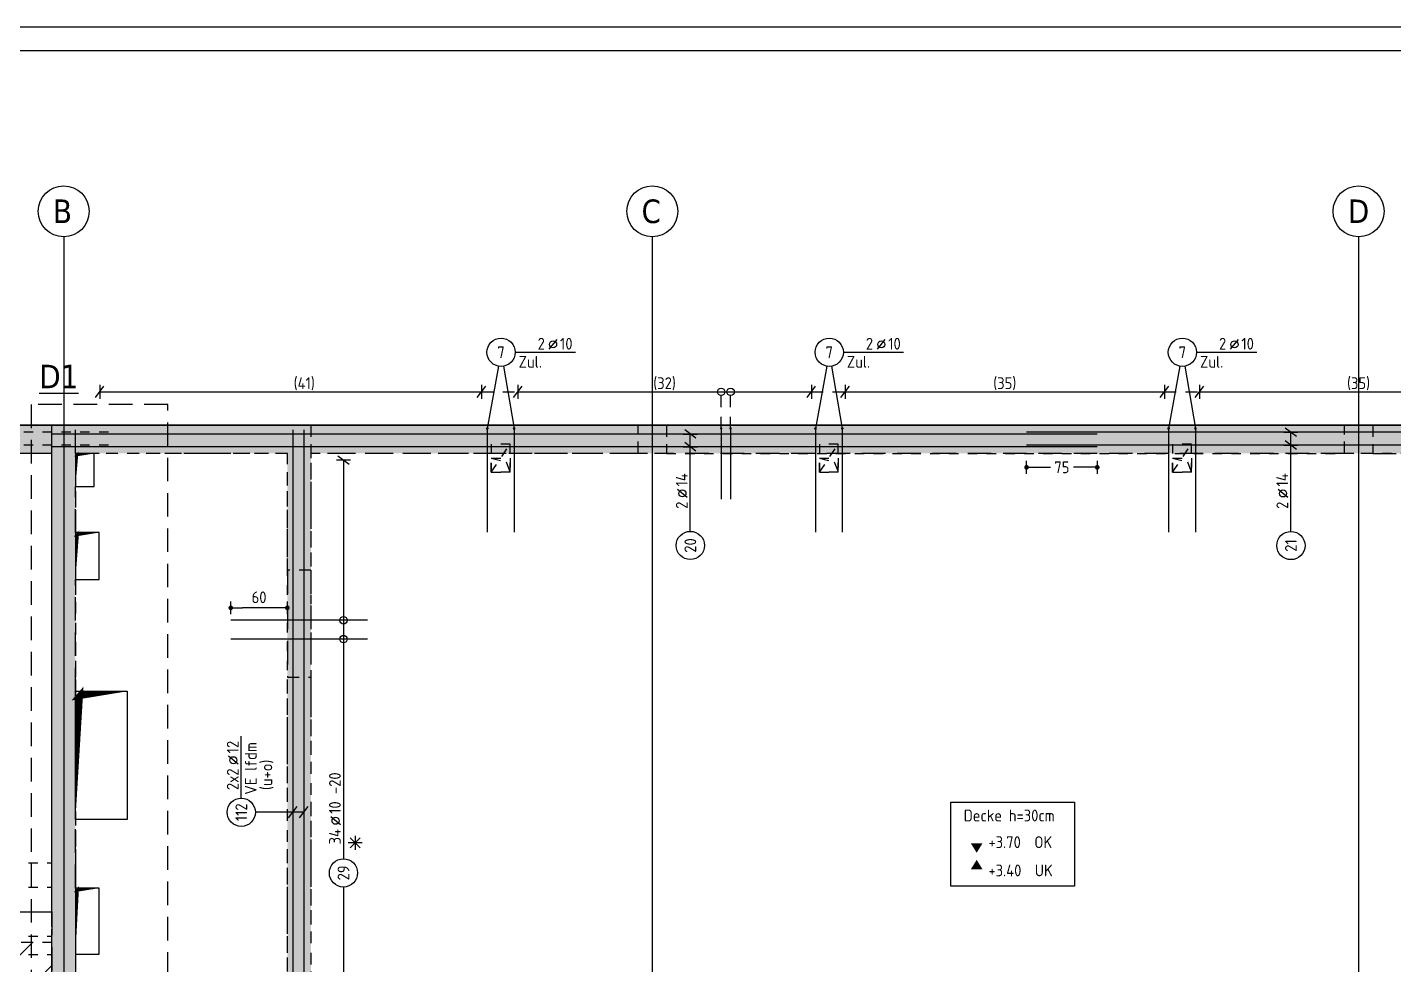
# Model space of a CAD drawing. Extents: x -10 to 76.2, y -7.1 to 49.1.
# Drawn here: x 7.92 to 22.43, y 32.1 to 42.05 of the extents above; entities that cross this region are included whole.
import ezdxf
from ezdxf.enums import TextEntityAlignment as Align

# ---------------------------------------------------------------- set-up
doc = ezdxf.new("R2010")
doc.units = 0
doc.header["$LTSCALE"] = 0.5
for name, pattern in [('AUSGEZOGEN', [1000.01, 1000, 0.01]), ('DASHED', [0.75, 0.5, -0.25]), ('DOT', [0.175, 0.05, -0.125]), ('HIDDEN', [0.375, 0.25, -0.125]), ('HIDDEN2', [0.187, 0.125, -0.062]), ('HIDDEN4', [0.12, 0.02, -0.1]), ('PUNKT', [0.175, 0.05, -0.125]), ('STRICHLINIE', [0.75, 0.5, -0.25]), ('VERDECKT', [0.375, 0.25, -0.125])]:
    doc.linetypes.add(name, pattern=pattern)
for name, color, linetype in [('ACHSEN', 7, 'Continuous'), ('AFU', 7, 'Continuous'), ('BETON', 7, 'Continuous'), ('Brüstung EG', 7, 'Continuous'), ('DD', 7, 'Continuous'), ('DETAIL', 7, 'Continuous'), ('DRUEBER', 7, 'Continuous'), ('DS', 7, 'Continuous'), ('EG', 7, 'Continuous'), ('grau_hell', 7, 'Continuous'), ('grau_mittel', 7, 'Continuous'), ('HILFE', 7, 'Continuous'), ('koten', 7, 'Continuous'), ('MASSE', 7, 'Continuous'), ('OBJEKT', 7, 'Continuous'), ('RAHMEN', 7, 'Continuous'), ('RND', 7, 'Continuous'), ('SCHATTEN', 7, 'Continuous'), ('SFP_Achsen', 7, 'Continuous'), ('TEXT', 7, 'Continuous'), ('VERDECKT', 7, 'Continuous'), ('VERDECKT2', 7, 'Continuous')]:
    doc.layers.add(name, color=color, linetype=linetype)
doc.styles.add('helv', font='tahoma.ttf')
doc.styles.add('txt', font='isocp.shx')
doc.linetypes.add('AFU_50K', pattern='A,0.15,["/",Standard,S=0.2,R=0,X=-0.01,Y=-0.1],0.07,["/",Standard,S=0.2,R=0,X=-0.01,Y=-0.1],0.15', length=0.37)
doc.dimstyles.new('DOT_I', dxfattribs={"dimscale": 0.5, "dimtxt": 0.25, "dimasz": 0.25, "dimexe": 0.1, "dimexo": 0.3, "dimgap": 0.1, "dimtad": 1, "dimdec": 3, "dimzin": 3, "dimtxsty": 'txt', "dimblk": 'DOT', "dimblk1": 'DOT', "dimblk2": 'DOT', "dimsah": 1, "dimcen": 0.1, "dimse1": 1, "dimse2": 1, "dimazin": 0, "dimtfac": 1, "dimtdec": 4, "dimtix": 1, "dimtmove": 2, "dimatfit": 3, "dimfxl": 0, "dimtvp": 1, "dimtolj": 1, "dimtzin": 0, "dimarcsym": 0})
pattern_1 = [(0, (-74.13047, 377.732794), (0.025, 0.05), [0, -0.05])]

# ---------------------------------------------------------------- blocks, each defined once
blk = doc.blocks.new('DINA0')
at = {"layer": 'RAHMEN'}
blk.add_line((118.9, 84.1), (0, 84.1), dxfattribs=at)
at = {"layer": 'RAHMEN', "color": 5}
blk.add_line((118.4, 83.6), (2, 83.6), dxfattribs=at)
blk = doc.blocks.new('okrd_o')
at = {"layer": 'koten', "color": 7, "linetype": 'Continuous'}
blk.add_solid([(-0.125, 0.202), (0.125, 0.202), (0, 0)], dxfattribs=at)
at = {"layer": 'koten', "style": 'txt'}
blk.add_attdef('OKRD', (0.25, 0.1), '', height=0.25, dxfattribs=at)
blk = doc.blocks.new('okrd_u')
at = {"layer": 'koten', "color": 7, "linetype": 'Continuous'}
blk.add_solid([(-0.125, -0.202), (0.125, -0.202), (0, 0)], dxfattribs=at)
at = {"layer": 'koten', "style": 'txt'}
blk.add_attdef('OKRD', (0.25, -0.35), '', height=0.25, dxfattribs=at)
blk = doc.blocks.new('RND_LEI')
at = {"layer": 'RND', "color": 7, "linetype": 'Continuous'}
blk.add_line((1.022, 0.066), (1.19, 0.27), dxfattribs=at)
for centre, radius in [((0, 0), 0.3), ((1.106, 0.168), 0.075)]:
    blk.add_circle(centre, radius, dxfattribs=at)
at = {"layer": 'RND', "color": 7, "linetype": 'Continuous', "style": 'txt'}
blk.add_attdef('ANZ', text='', height=0.25, dxfattribs=at).set_placement((0.931, 0.057), align=Align.RIGHT)
for tag, p in [('DUM', (1.253, 0.057)), ('ABSTD', (1.674, 0.057)), ('POSTXT', (0.374, -0.327))]:
    blk.add_attdef(tag, p, '', height=0.25, dxfattribs=at)
blk.add_attdef('POSL', text='', height=0.25, dxfattribs=at).set_placement((0, 0), align=Align.MIDDLE)
blk = doc.blocks.new('lei_gre')
at = {"layer": 'RND', "color": 7, "linetype": 'Continuous'}
for p, q in [((-0.09, -0.12), (0.09, 0.12)), ((0, 0.15), (0, -0.15))]:
    blk.add_line(p, q, dxfattribs=at)
blk = doc.blocks.new('DOT')
at = {"layer": 'MASSE', "color": 7, "linetype": 'Continuous'}
for p, q in [((0, 0), (-1, 0)), ((0, 0.54), (0, -0.54))]:
    blk.add_line(p, q, dxfattribs=at)
at = {"layer": 'MASSE', "color": 7, "linetype": 'Continuous', "const_width": 0.2}
blk.add_lwpolyline([(-0.1, 0, 1), (0.1, 0, 1)], format="xyb", close=True, dxfattribs=at)
blk = doc.blocks.new('*D147')
at = {"layer": 'Defpoints', "color": 0, "linetype": 'AUSGEZOGEN', "transparency": 16777216}
for p in [(18.529, 37.379), (18.529, 37.379), (19.279, 37.379)]:
    blk.add_point(p, dxfattribs=at)
at = {"layer": 'MASSE', "color": 0, "linetype": 'AUSGEZOGEN', "lineweight": -2, "transparency": 16777216}
for p, q in [((18.654, 37.379), (18.783, 37.379)), ((19.154, 37.379), (19.026, 37.379))]:
    blk.add_line(p, q, dxfattribs=at)
at = {"layer": 'MASSE', "color": 0, "linetype": 'AUSGEZOGEN', "lineweight": -2, "transparency": 16777216, "xscale": 0.125, "yscale": 0.125, "zscale": 0.125, "rotation": 180}
blk.add_blockref('DOT', (18.529, 37.379), dxfattribs=at)
at = {"layer": 'MASSE', "color": 0, "linetype": 'AUSGEZOGEN', "lineweight": -2, "transparency": 16777216, "xscale": 0.125, "yscale": 0.125, "zscale": 0.125}
blk.add_blockref('DOT', (19.279, 37.379), dxfattribs=at)
at = {"layer": 'MASSE', "color": 0, "linetype": 'AUSGEZOGEN', "transparency": 16777216, "insert": (18.904, 37.379), "char_height": 0.125, "attachment_point": 5, "style": 'txt'}
blk.add_mtext('\\A1;75', dxfattribs=at)
blk = doc.blocks.new('*D158')
at = {"layer": 'Defpoints', "color": 0, "linetype": 'AUSGEZOGEN', "transparency": 16777216}
for p in [(10.079, 35.887), (10.079, 35.887), (10.679, 35.887)]:
    blk.add_point(p, dxfattribs=at)
at = {"layer": 'MASSE', "color": 0, "linetype": 'AUSGEZOGEN', "lineweight": -2, "transparency": 16777216}
blk.add_line((10.554, 35.887), (10.204, 35.887), dxfattribs=at)
at = {"layer": 'MASSE', "color": 0, "linetype": 'AUSGEZOGEN', "lineweight": -2, "transparency": 16777216, "xscale": 0.125, "yscale": 0.125, "zscale": 0.125, "rotation": 180}
blk.add_blockref('DOT', (10.079, 35.887), dxfattribs=at)
at = {"layer": 'MASSE', "color": 0, "linetype": 'AUSGEZOGEN', "lineweight": -2, "transparency": 16777216, "xscale": 0.125, "yscale": 0.125, "zscale": 0.125}
blk.add_blockref('DOT', (10.679, 35.887), dxfattribs=at)
at = {"layer": 'MASSE', "color": 0, "linetype": 'AUSGEZOGEN', "transparency": 16777216, "insert": (10.379, 35.999), "char_height": 0.125, "attachment_point": 5, "style": 'txt'}
blk.add_mtext('\\A1;60', dxfattribs=at)
blk = doc.blocks.new('748860')
at = {"layer": 'HILFE', "color": 102, "linetype": 'AUSGEZOGEN'}
for p, q in [((0.075, 0), (-0.075, 0)), ((0.053, -0.053), (-0.053, 0.053)), ((0.053, 0.053), (-0.053, -0.053)), ((0, 0.075), (0, -0.075))]:
    blk.add_line(p, q, dxfattribs=at)

msp = doc.modelspace()

# ---------------------------------------------------------------- hatches: boundary and pattern name
at = {"layer": 'Brüstung EG', "linetype": 'DOT'}
h = msp.add_hatch(dxfattribs=at)
h.set_pattern_fill('DOTS', color=102, scale=0.8, double=1)
h.set_pattern_definition(pattern_1)
h.paths.add_polyline_path([(14.4045, 37.5263), (14.4045, 37.8263), (10.9295, 37.8263), (10.9295, 37.5263)])
h.paths.add_polyline_path([(21.9045, 37.5263), (21.9045, 37.8263), (14.7045, 37.8263), (14.7045, 37.5263)])
h.paths.add_polyline_path([(29.4045, 37.5263), (29.4045, 37.8263), (22.2045, 37.8263), (22.2045, 37.5263)])
h.paths.add_polyline_path([(36.9295, 37.5263), (36.9295, 37.8263), (29.7045, 37.8263), (29.7045, 37.5263)])
h.paths.add_polyline_path([(43.1545, 23.6013), (43.4545, 23.6013), (43.4545, 29.5763), (43.1545, 29.5763)])
h.paths.add_polyline_path([(43.1545, 22.3263), (43.4545, 22.3263), (43.4545, 23.3013), (43.1545, 23.3013)])
at = {"layer": 'EG', "linetype": 'AUSGEZOGEN'}
h = msp.add_hatch(dxfattribs=at)
h.set_pattern_fill('DOTS', scale=0.8, double=1)
h.set_pattern_definition(pattern_1)
h.paths.add_polyline_path([(39.4295, 37.5263), (39.4295, 29.8263), (39.2795, 29.8263), (39.2795, 29.5763), (39.6795, 29.5763), (39.6795, 37.5263), (43.1545, 37.5263), (43.1545, 32.8263), (43.4545, 32.8263), (43.4545, 37.8263), (36.9295, 37.8263), (36.9295, 29.5763), (38.3945, 29.5763), (38.3945, 29.8263), (37.1795, 29.8263), (37.1795, 37.5263)])
h.paths.add_polyline_path([(43.1545, 29.5763), (43.4545, 29.5763), (43.4545, 30.3263), (43.1545, 30.3263)], flags=17)
h.paths.add_polyline_path([(43.4545, 23.3013), (43.4545, 23.6013), (43.1545, 23.6013), (43.1545, 23.3013)])
h.paths.add_polyline_path([(8.4295, 27.7013), (14.5145, 27.7013), (14.5145, 23.5763), (14.3645, 23.5763), (14.3645, 23.3263), (14.9145, 23.3263), (14.9145, 23.5763), (14.7645, 23.5763), (14.7645, 26.2613), (17.6145, 26.2613), (17.6145, 23.5763), (15.9245, 23.5763), (15.9245, 23.3263), (28.8495, 23.3263), (28.8495, 23.5763), (20.2295, 23.5763), (20.2295, 26.9213), (21.3545, 26.9213), (21.3545, 27.1713), (20.2295, 27.1713), (20.2295, 27.9513), (17.4645, 27.9513), (17.4645, 27.7013), (17.6145, 27.7013), (17.6145, 26.5113), (14.7645, 26.5113), (14.7645, 27.7013), (16.5795, 27.7013), (16.5795, 27.9513), (8.1795, 27.9513), (8.1795, 23.3263), (8.5792, 23.3263), (8.5792, 23.5763), (8.4295, 23.5763)])
h.paths.add_polyline_path([(9.5895, 23.5763), (9.5895, 23.3263), (13.3545, 23.3263), (13.3545, 23.5763)], flags=17)
h.paths.add_polyline_path([(17.8645, 23.5763), (18.7795, 23.5763), (18.7795, 27.7013), (17.8645, 27.7013)], flags=16)
h.paths.add_polyline_path([(19.9795, 27.7013), (19.0295, 27.7013), (19.0295, 23.5763), (19.9795, 23.5763)], flags=16)
h.paths.add_polyline_path([(22.7545, 27.1713), (22.7545, 26.9213), (25.1045, 26.9213), (25.1045, 27.1713)], flags=17)
h.paths.add_polyline_path([(28.6545, 26.9213), (28.6545, 27.1713), (26.5045, 27.1713), (26.5045, 26.9213)], flags=17)
h.paths.add_polyline_path([(30.0545, 27.1713), (30.0545, 26.9213), (31.1045, 26.9213), (31.1045, 23.5763), (29.8595, 23.5763), (29.8595, 23.3263), (31.5045, 23.3263), (31.5045, 23.5763), (31.3545, 23.5763), (31.3545, 25.5513), (31.5045, 25.5513), (31.5045, 25.8013), (31.3545, 25.8013), (31.3545, 27.7013), (36.9295, 27.7013), (36.9295, 26.836), (37.1795, 26.836), (37.1795, 27.9513), (31.1045, 27.9513), (31.1045, 27.1713)])
h.paths.add_polyline_path([(32.3895, 25.8013), (32.3895, 25.5513), (33.9795, 25.5513), (33.9795, 23.5763), (32.3895, 23.5763), (32.3895, 23.3263), (37.1795, 23.3263), (37.1795, 24.0363), (36.9295, 24.0363), (36.9295, 23.5763), (34.2295, 23.5763), (34.2295, 25.5513), (36.9295, 25.5513), (36.9295, 25.0863), (37.1795, 25.0863), (37.1795, 25.951), (36.9295, 25.951), (36.9295, 25.8013)])
h.paths.add_polyline_path([(34.2295, 29.6313), (34.4795, 29.6313), (34.4795, 30.3263), (34.2295, 30.3263)])
h.paths.add_polyline_path([(32.3795, 30.3263), (32.1295, 30.3263), (32.1295, 29.6313), (32.3795, 29.6313)])
h.paths.add_polyline_path([(30.7295, 30.3263), (30.4795, 30.3263), (30.4795, 29.6313), (30.7295, 29.6313)])
h.paths.add_polyline_path([(28.6295, 30.3263), (28.3795, 30.3263), (28.3795, 29.6313), (28.6295, 29.6313)])
h.paths.add_polyline_path([(26.7295, 29.6313), (26.9795, 29.6313), (26.9795, 30.3263), (26.7295, 30.3263)])
h.paths.add_polyline_path([(24.8795, 30.3263), (24.6295, 30.3263), (24.6295, 29.6313), (24.8795, 29.6313)])
h.paths.add_polyline_path([(23.2295, 30.3263), (22.9795, 30.3263), (22.9795, 29.6313), (23.2295, 29.6313)])
h.paths.add_polyline_path([(21.1295, 30.3263), (20.8795, 30.3263), (20.8795, 29.6313), (21.1295, 29.6313)])
h.paths.add_polyline_path([(19.4795, 30.3263), (19.2295, 30.3263), (19.2295, 29.6313), (19.4795, 29.6313)])
h.paths.add_polyline_path([(17.3795, 30.3263), (17.1295, 30.3263), (17.1295, 29.6313), (17.3795, 29.6313)])
h.paths.add_polyline_path([(15.4795, 29.6313), (15.7295, 29.6313), (15.7295, 30.3263), (15.4795, 30.3263)])
h.paths.add_polyline_path([(13.3795, 29.6313), (13.6295, 29.6313), (13.6295, 30.3263), (13.3795, 30.3263)])
h.paths.add_polyline_path([(9.4645, 29.8263), (9.4645, 29.5763), (10.9295, 29.5763), (10.9295, 37.8263), (4.5295, 37.8263), (4.5295, 30.7513), (4.4795, 30.7513), (4.4795, 26.0213), (4.0245, 26.0213), (4.0245, 25.7213), (4.6895, 25.7213), (4.6895, 37.5263), (8.1795, 37.5263), (8.1795, 29.5763), (8.5795, 29.5763), (8.5795, 29.8263), (8.4295, 29.8263), (8.4295, 37.5263), (10.6795, 37.5263), (10.6795, 29.8263)])
h.paths.add_polyline_path([(14.7045, 37.5263), (14.7045, 37.8263), (14.4045, 37.8263), (14.4045, 37.5263)])
h.paths.add_polyline_path([(21.9045, 37.8263), (21.9045, 37.5263), (22.2045, 37.5263), (22.2045, 37.8263)])
h.paths.add_polyline_path([(29.7045, 37.5263), (29.7045, 37.8263), (29.4045, 37.8263), (29.4045, 37.5263)])
h.paths.add_polyline_path([(4.4795, 22.3263), (4.6895, 22.3263), (4.6895, 23.6713), (4.0245, 23.6713), (4.0245, 23.3713), (4.4795, 23.3713)])
at = {"layer": 'grau_hell', "linetype": 'AUSGEZOGEN'}
h = msp.add_hatch(dxfattribs=at)
h.set_pattern_fill('ANSI31', color=9, scale=0.1, style=0, double=1)
h.set_pattern_definition([(45, (74.48588, 23.86048), (-0.2245064, 0.2245064), [])])
h.paths.add_polyline_path([(8.1795, 32.3363), (6.7295, 32.3363), (6.7295, 32.1963), (6.2045, 32.1963), (6.2045, 32.3363), (4.5295, 32.3363), (4.5295, 30.7513), (4.4795, 30.7513), (4.4795, 26.0213), (4.0245, 26.0213), (4.0245, 23.3713), (4.4795, 23.3713), (4.4795, 22.3263), (43.4545, 22.3263), (43.4545, 33.3363), (41.7045, 33.3363), (41.7045, 33.1963), (41.1295, 33.1963), (41.1295, 33.3363), (39.6795, 33.3363), (39.6795, 29.5763), (39.2795, 29.5763), (39.2795, 29.8263), (38.3945, 29.8263), (38.3945, 29.5763), (36.9295, 29.5763), (36.9295, 27.7013), (31.3545, 27.7013), (31.3545, 23.3263), (23.867, 23.3263), (23.867, 26.9213), (22.7545, 26.9213), (22.7545, 27.1713), (21.3545, 27.1713), (21.3545, 26.9213), (19.9795, 26.9213), (19.9795, 23.5763), (17.8645, 23.5763), (17.8645, 27.7013), (17.4645, 27.7013), (17.4645, 27.9513), (16.5795, 27.9513), (16.5795, 27.7013), (10.9295, 27.7013), (10.9295, 29.5763), (9.4645, 29.5763), (9.4645, 29.8263), (8.5795, 29.8263), (8.5795, 29.5763), (8.1795, 29.5763)])
at = {"layer": 'grau_mittel'}
h = msp.add_hatch(color=61, dxfattribs=at)
h.paths.add_polyline_path([(43.1545, 33.5443), (43.1545, 32.8263), (43.4545, 32.8263), (43.4545, 37.8263), (36.9295, 37.8263), (36.9295, 36.2863), (37.1795, 36.2863), (37.1795, 37.5263), (39.4295, 37.5263), (39.4295, 29.8263), (38.3045, 29.8263), (38.3045, 29.5763), (39.6795, 29.5763), (39.6795, 37.5263), (43.1545, 37.5263)])
h.paths.add_polyline_path([(43.4545, 32.8263), (43.1545, 32.8263), (43.1545, 30.3263), (43.4545, 30.3263)], flags=17)
h.paths.add_polyline_path([(43.4545, 30.3263), (43.1545, 30.3263), (43.1545, 29.5763), (43.4545, 29.5763)], flags=17)
h.paths.add_polyline_path([(43.1545, 23.6013), (43.4545, 23.6013), (43.4545, 29.5763), (43.1545, 29.5763)])
h.paths.add_polyline_path([(43.4545, 23.3013), (43.4545, 23.6013), (43.1545, 23.6013), (43.1545, 23.3013)])
h.paths.add_polyline_path([(43.4545, 23.3013), (43.1545, 23.3013), (43.1545, 22.3263), (43.4545, 22.3263)])
h.paths.add_polyline_path([(37.1795, 36.2863), (36.9295, 36.2863), (36.9295, 35.1513), (37.1795, 35.1513)], flags=17)
h.paths.add_polyline_path([(36.9295, 29.8263), (35.8795, 29.8263), (35.8795, 29.5763), (37.1795, 29.5763), (37.1795, 35.1513), (36.9295, 35.1513)])
h.paths.add_polyline_path([(37.3795, 29.8263), (37.1795, 29.8263), (37.1795, 29.5763), (37.3795, 29.5763)], flags=17)
h.paths.add_polyline_path([(38.3045, 29.5763), (38.3045, 29.8263), (37.5794, 29.8263), (37.5794, 29.5763)], flags=17)
h.paths.add_polyline_path([(35.8795, 28.5013), (36.1295, 28.5013), (36.1295, 29.5763), (35.8795, 29.5763)])
h.paths.add_polyline_path([(36.7295, 27.9513), (36.7295, 27.7013), (37.1795, 27.7013), (37.1795, 27.9513)])
h.paths.add_polyline_path([(36.1295, 27.7013), (36.1295, 27.9513), (33.3345, 27.9513), (33.3345, 27.7013)])
h.paths.add_polyline_path([(32.7345, 27.7013), (32.7345, 27.9513), (31.1045, 27.9513), (31.1045, 26.9213), (31.3545, 26.9213), (31.3545, 27.7013)])
h.paths.add_polyline_path([(31.3545, 26.7213), (31.1045, 26.7213), (31.1045, 25.5513), (31.5045, 25.5513), (31.5045, 25.8013), (31.3545, 25.8013), (31.3545, 25.8013)])
h.paths.add_polyline_path([(32.3895, 25.5513), (32.3895, 25.8013), (31.5045, 25.8013), (31.5045, 25.5513)])
h.paths.add_polyline_path([(32.3895, 25.8013), (32.3895, 25.5513), (33.9795, 25.5513), (33.9795, 23.5763), (33.6945, 23.5763), (33.6945, 23.3263), (37.1795, 23.3263), (37.1795, 24.0363), (36.9295, 24.0363), (36.9295, 23.5763), (34.2295, 23.5763), (34.2295, 25.5513), (36.9295, 25.5513), (36.9295, 25.0863), (37.1795, 25.0863), (37.1795, 25.3363), (37.0995, 25.3363), (37.0995, 25.4863), (37.1795, 25.4863), (37.1795, 25.951), (36.9295, 25.951), (36.9295, 25.8013)])
h.paths.add_polyline_path([(36.9295, 25.951), (37.1795, 25.951), (37.1795, 26.836), (36.9295, 26.836)])
h.paths.add_polyline_path([(37.1795, 26.836), (37.1795, 27.1013), (36.9295, 27.1013), (36.9295, 26.836)])
h.paths.add_polyline_path([(37.1795, 25.0863), (36.9295, 25.0863), (36.9295, 24.0363), (37.1795, 24.0363)], flags=17)
h.paths.add_polyline_path([(32.3895, 23.5763), (32.3895, 23.3263), (33.0945, 23.3263), (33.0945, 23.5763)])
h.paths.add_polyline_path([(32.3895, 23.3263), (32.3895, 23.5763), (31.5045, 23.5763), (31.5045, 23.3263)])
h.paths.add_polyline_path([(31.5045, 23.3263), (31.5045, 23.5763), (31.3545, 23.5763), (31.3545, 25.3513), (31.1045, 25.3513), (31.1045, 23.5763), (30.1045, 23.5763), (30.1045, 23.3263)])
h.paths.add_polyline_path([(20.7295, 23.5763), (20.7295, 23.3263), (29.9045, 23.3263), (29.9045, 23.5763)])
h.paths.add_polyline_path([(20.5295, 23.3263), (20.5295, 23.5763), (19.0295, 23.5763), (19.0295, 27.7013), (19.9795, 27.7013), (20.2295, 27.7013), (20.2295, 27.9513), (17.4645, 27.9513), (17.4645, 27.7013), (17.6145, 27.7013), (17.6145, 26.5113), (16.3245, 26.5113), (16.3245, 26.2613), (17.8645, 26.2613), (17.8645, 27.7013), (18.7795, 27.7013), (18.7795, 23.5763), (17.8645, 23.5763), (16.3245, 23.5763), (16.3245, 23.3263)])
h.paths.add_polyline_path([(15.9245, 23.3263), (16.1245, 23.3263), (16.1245, 23.5763), (15.9245, 23.5763)])
h.paths.add_polyline_path([(15.9245, 23.3263), (15.9245, 23.5763), (14.9145, 23.5763), (14.9145, 23.3263)])
h.paths.add_polyline_path([(14.9145, 23.3263), (14.9145, 23.5763), (14.7645, 23.5763), (14.7645, 26.2613), (15.0145, 26.2613), (16.1245, 26.2613), (16.1245, 26.5113), (14.7645, 26.5113), (14.7645, 26.6613), (14.7645, 27.0563), (14.5145, 27.0563), (14.5145, 23.5763), (14.3645, 23.5763), (14.3645, 23.3263)])
h.paths.add_polyline_path([(14.3645, 23.3263), (14.3645, 23.5763), (13.3545, 23.5763), (13.3545, 23.3263)])
h.paths.add_polyline_path([(13.1545, 23.3263), (13.3545, 23.3263), (13.3545, 23.5763), (13.1545, 23.5763)], flags=16)
h.paths.add_polyline_path([(12.9545, 23.3263), (12.9545, 23.5763), (9.9895, 23.5763), (9.9895, 23.3263)], flags=16)
h.paths.add_polyline_path([(9.5895, 23.3263), (9.7895, 23.3263), (9.7895, 23.5763), (9.5895, 23.5763)], flags=16)
h.paths.add_polyline_path([(9.5895, 23.3263), (9.5895, 23.5763), (8.5795, 23.5763), (8.5795, 23.3263)])
h.paths.add_polyline_path([(8.5795, 23.3263), (8.5795, 23.5763), (8.4295, 23.5763), (8.4295, 27.7013), (14.5145, 27.7013), (14.5145, 27.2063), (14.7645, 27.2063), (14.7645, 27.7013), (14.9145, 27.7013), (15.8245, 27.7013), (15.8245, 27.9513), (8.1795, 27.9513), (8.1795, 23.3263)])
h.paths.add_polyline_path([(16.5795, 27.7013), (16.5795, 27.9513), (16.2245, 27.9513), (16.2245, 27.7013)])
h.paths.add_polyline_path([(17.4645, 27.7013), (17.4645, 27.9513), (16.5795, 27.9513), (16.5795, 27.7013)], flags=17)
h.paths.add_polyline_path([(10.6795, 27.9513), (10.9295, 27.9513), (10.9295, 29.5763), (10.6795, 29.5763)])
h.paths.add_polyline_path([(10.9295, 37.8263), (4.5295, 37.8263), (4.5295, 30.7513), (4.4795, 30.7513), (4.4795, 26.0213), (4.0245, 26.0213), (4.0245, 25.7213), (4.6895, 25.7213), (4.6895, 37.5263), (4.7545, 37.5263), (4.7545, 37.5263), (8.1795, 37.5263), (8.1795, 32.6613), (8.1795, 29.5763), (9.5545, 29.5763), (9.5545, 29.8263), (8.4295, 29.8263), (8.4295, 37.5263), (8.6295, 37.5263), (10.6795, 37.5263), (10.6795, 36.2863), (10.9295, 36.2863)])
h.paths.add_polyline_path([(10.6795, 35.1513), (10.9295, 35.1513), (10.9295, 36.2863), (10.6795, 36.2863)])
h.paths.add_polyline_path([(10.6795, 29.5763), (10.9295, 29.5763), (10.9295, 35.1513), (10.6795, 35.1513)])
h.paths.add_polyline_path([(9.9795, 29.8263), (9.8294, 29.8263), (9.8294, 29.5763), (10.6795, 29.5763), (10.6795, 29.8263)], flags=17)
h.paths.add_polyline_path([(9.6295, 29.8263), (9.5545, 29.8263), (9.5545, 29.5763), (9.6295, 29.5763)], flags=17)
h.paths.add_polyline_path([(10.9295, 37.8263), (10.9295, 37.5263), (14.4045, 37.5263), (14.4045, 37.8263)])
h.paths.add_polyline_path([(14.7045, 37.8263), (14.4045, 37.8263), (14.4045, 37.5263), (14.7045, 37.5263)])
h.paths.add_polyline_path([(21.9045, 37.5263), (21.9045, 37.8263), (14.7045, 37.8263), (14.7045, 37.5263)])
h.paths.add_polyline_path([(22.2045, 37.5263), (22.2045, 37.8263), (21.9045, 37.8263), (21.9045, 37.5263)])
h.paths.add_polyline_path([(29.4045, 37.5263), (29.4045, 37.8263), (22.2045, 37.8263), (22.2045, 37.5263)])
h.paths.add_polyline_path([(29.4045, 37.5263), (29.7045, 37.5263), (29.7045, 37.8263), (29.4045, 37.8263)])
h.paths.add_polyline_path([(36.9295, 37.5263), (36.9295, 37.8263), (29.7045, 37.8263), (29.7045, 37.5263)])
h.paths.add_polyline_path([(4.7545, 25.7213), (4.4045, 25.7213), (4.4045, 23.6713), (4.7545, 23.6713)])
h.paths.add_polyline_path([(4.0245, 23.6713), (4.0245, 23.3713), (4.4795, 23.3713), (4.4795, 22.3263), (4.6895, 22.3263), (4.6895, 23.6713)])
h.paths.add_polyline_path([(13.3795, 29.6313), (13.6295, 29.6313), (13.6295, 30.3263), (13.3795, 30.3263)])
h.paths.add_polyline_path([(15.4795, 29.6313), (15.7295, 29.6313), (15.7295, 30.3263), (15.4795, 30.3263)])
h.paths.add_polyline_path([(17.3795, 30.3263), (17.1295, 30.3263), (17.1295, 29.6313), (17.3795, 29.6313)])
h.paths.add_polyline_path([(19.4795, 30.3263), (19.2295, 30.3263), (19.2295, 29.6313), (19.4795, 29.6313)])
h.paths.add_polyline_path([(20.8795, 29.6313), (21.1295, 29.6313), (21.1295, 30.3263), (20.8795, 30.3263)])
h.paths.add_polyline_path([(23.2295, 30.3263), (22.9795, 30.3263), (22.9795, 29.6313), (23.2295, 29.6313)])
h.paths.add_polyline_path([(24.6295, 29.6313), (24.8795, 29.6313), (24.8795, 30.3263), (24.6295, 30.3263)])
h.paths.add_polyline_path([(26.9795, 30.3263), (26.7295, 30.3263), (26.7295, 29.6313), (26.9795, 29.6313)])
h.paths.add_polyline_path([(28.6295, 30.3263), (28.3795, 30.3263), (28.3795, 29.6313), (28.6295, 29.6313)])
h.paths.add_polyline_path([(30.7295, 30.3263), (30.4795, 30.3263), (30.4795, 29.6313), (30.7295, 29.6313)])
h.paths.add_polyline_path([(32.3795, 30.3263), (32.1295, 30.3263), (32.1295, 29.6313), (32.3795, 29.6313)])
h.paths.add_polyline_path([(34.4795, 30.3263), (34.2295, 30.3263), (34.2295, 29.6313), (34.4795, 29.6313)])
h.paths.add_polyline_path([(39.6795, 29.8263), (39.6795, 29.5763), (43.1545, 29.5763), (43.1545, 29.8263)])

# ---------------------------------------------------------------- linework, layer by layer
at = {"layer": 'ACHSEN', "color": 140, "linetype": 'AUSGEZOGEN'}
for p, q in [((8.3045, 39.8263), (8.3045, 22.3263)), ((14.5545, 39.8263), (14.5545, 22.3263)), ((22.0545, 39.8263), (22.0545, 22.3263)), ((43.4545, 37.8263), (2.2545, 37.8263))]:
    msp.add_line(p, q, dxfattribs=at)
at = {"layer": 'AFU', "color": 8, "linetype": 'AFU_50K'}
msp.add_line((8.1795, 37.5263), (8.1795, 37.8263), dxfattribs=at)
at = {"layer": 'BETON', "color": 6, "linetype": 'AUSGEZOGEN'}
for p, q in [((4.5295, 37.8263), (43.4545, 37.8263)), ((8.1795, 37.5263), (4.7545, 37.5263)), ((8.1795, 32.6613), (8.1795, 37.5263)), ((6.7295, 32.6613), (8.1795, 32.6613))]:
    msp.add_line(p, q, dxfattribs=at)
for points in [[(8.4295, 37.1763), (8.6295, 37.1763), (8.6295, 37.5263), (8.4295, 37.5263)], [(8.6795, 36.6863), (8.4295, 36.6863), (8.4295, 36.1863), (8.6795, 36.1863)], [(8.9795, 33.6413), (8.4295, 33.6413), (8.4295, 35.0013), (8.9795, 35.0013)], [(8.6795, 32.9113), (8.4295, 32.9113), (8.4295, 32.2113), (8.6795, 32.2113)]]:
    msp.add_lwpolyline(points, close=True, dxfattribs=at)
at = {"layer": 'Brüstung EG', "color": 102, "linetype": 'DOT'}
for p, q in [((10.9295, 37.8263), (14.4045, 37.8263)), ((14.7045, 37.8263), (21.9045, 37.8263)), ((22.2045, 37.8263), (29.4045, 37.8263)), ((14.4045, 37.5263), (10.9295, 37.5263)), ((14.7045, 37.5263), (21.9045, 37.5263)), ((29.4045, 37.5263), (22.2045, 37.5263))]:
    msp.add_line(p, q, dxfattribs=at)
at = {"layer": 'DD', "color": 7, "linetype": 'HIDDEN2'}
for p, q in [((12.8445, 37.4763), (13.0012, 37.4361)), ((13.0012, 37.4361), (13.0445, 37.3263)), ((16.3295, 37.4763), (16.4862, 37.4361)), ((16.4862, 37.4361), (16.5295, 37.3263)), ((20.0795, 37.4763), (20.2362, 37.4361)), ((20.2362, 37.4361), (20.2795, 37.3263))]:
    msp.add_line(p, q, dxfattribs=at)
for points in [[(12.8445, 37.4763), (13.0445, 37.4763), (13.0445, 37.3263), (12.8445, 37.3263)], [(16.3295, 37.4763), (16.5295, 37.4763), (16.5295, 37.3263), (16.3295, 37.3263)], [(20.0795, 37.4763), (20.2795, 37.4763), (20.2795, 37.3263), (20.0795, 37.3263)]]:
    msp.add_lwpolyline(points, close=True, dxfattribs=at)
at = {"layer": 'DETAIL', "color": 102, "linetype": 'STRICHLINIE'}
msp.add_lwpolyline([(7.9607, 38.0451), (7.9607, 30.856), (9.4096, 30.856), (9.4096, 38.0451)], close=True, dxfattribs=at)
at = {"layer": 'DRUEBER', "color": 7, "linetype": 'PUNKT'}
for p, q in [((12.8445, 37.3263), (13.0445, 37.6263)), ((16.3295, 37.3263), (16.5295, 37.6263)), ((20.0795, 37.3263), (20.2795, 37.6263)), ((6.7295, 32.4013), (8.1795, 32.4013)), ((6.7295, 32.2063), (8.1795, 32.2063))]:
    msp.add_line(p, q, dxfattribs=at)
at = {"layer": 'DRUEBER', "color": 171, "linetype": 'HIDDEN4'}
for p, q in [((6.7295, 33.1813), (8.1795, 33.1813)), ((6.7295, 32.9213), (8.1795, 32.9213))]:
    msp.add_line(p, q, dxfattribs=at)
at = {"layer": 'DRUEBER', "color": 7, "linetype": 'PUNKT'}
for points in [[(12.8445, 37.3263), (13.0445, 37.3263), (13.0445, 37.6263), (12.8445, 37.6263)], [(16.3295, 37.3263), (16.5295, 37.3263), (16.5295, 37.6263), (16.3295, 37.6263)], [(20.0795, 37.3263), (20.2795, 37.3263), (20.2795, 37.6263), (20.0795, 37.6263)]]:
    msp.add_lwpolyline(points, close=True, dxfattribs=at)
at = {"layer": 'DS', "color": 1, "linetype": 'DASHED'}
for p, q in [((8.4295, 37.5263), (8.4295, 37.8263)), ((8.4295, 36.6863), (8.4295, 37.1763)), ((8.4295, 35.0013), (8.4295, 36.1863)), ((8.4295, 32.9113), (8.4295, 33.6413)), ((8.1795, 32.6613), (8.1795, 29.5763)), ((8.4295, 32.2113), (8.4295, 31.9613))]:
    msp.add_line(p, q, dxfattribs=at)
at = {"layer": 'EG', "color": 7, "linetype": 'PUNKT', "lineweight": -2}
for points in [[(4.5295, 37.8263), (10.9295, 37.8263), (10.9295, 29.5763), (9.4645, 29.5763), (9.4645, 29.8263), (10.6795, 29.8263), (10.6795, 37.5263), (8.4295, 37.5263), (8.4295, 29.8263), (8.5795, 29.8263), (8.5795, 29.5763), (8.1795, 29.5763), (8.1795, 37.5263), (4.6895, 37.5263), (4.6895, 25.7213), (4.0245, 25.7213), (4.0245, 26.0213), (4.4795, 26.0213), (4.4795, 30.7513), (4.5295, 30.7513)], [(14.4045, 37.8263), (14.7045, 37.8263), (14.7045, 37.5263), (14.4045, 37.5263)], [(21.9045, 37.8263), (22.2045, 37.8263), (22.2045, 37.5263), (21.9045, 37.5263)]]:
    msp.add_lwpolyline(points, close=True, dxfattribs=at)
at = {"layer": 'OBJEKT', "color": 1, "linetype": 'AUSGEZOGEN'}
msp.add_lwpolyline([(17.7247, 33.8231), (19.0365, 33.8231), (19.0365, 32.934), (17.7247, 32.934)], close=True, dxfattribs=at)
at = {"layer": 'RND', "color": 7, "linetype": 'AUSGEZOGEN'}
for p, q in [((13.0983, 38.6), (13.7383, 38.6)), ((16.5833, 38.6), (17.2233, 38.6)), ((20.3333, 38.6), (20.9733, 38.6)), ((8.6869, 38.1802), (12.741, 38.1802)), ((13.1262, 38.1802), (16.2434, 38.1802)), ((16.6018, 38.1802), (19.9928, 38.1802)), ((20.3645, 38.1802), (23.743, 38.1802)), ((11.2754, 37.4564), (11.2754, 33.2233)), ((14.9583, 36.6993), (14.9583, 37.3393)), ((21.3354, 36.6986), (21.3354, 37.3386)), ((10.1902, 33.8664), (10.1902, 34.5264)), ((11.2754, 32.9233), (11.2754, 30.7608))]:
    msp.add_line(p, q, dxfattribs=at)
at = {"layer": 'RND', "color": 102, "linetype": 'AUSGEZOGEN'}
for p, q in [((12.9216, 38.4524), (12.8018, 37.7913)), ((12.9737, 38.4521), (13.0872, 37.7913)), ((16.4066, 38.4524), (16.2868, 37.7913)), ((16.4587, 38.4521), (16.5722, 37.7913)), ((20.1566, 38.4524), (20.0368, 37.7913)), ((20.2087, 38.4521), (20.3222, 37.7913)), ((14.9583, 37.3393), (14.9583, 37.7325)), ((21.3354, 37.3386), (21.3354, 37.7505)), ((10.8547, 33.7164), (10.3402, 33.7164))]:
    msp.add_line(p, q, dxfattribs=at)
at = {"layer": 'RND', "color": 7, "linetype": 'VERDECKT'}
for p, q in [((12.741, 38.1802), (13.1262, 38.1802)), ((16.2434, 38.1802), (16.6018, 38.1802)), ((19.9928, 38.1802), (20.3645, 38.1802))]:
    msp.add_line(p, q, dxfattribs=at)
at = {"layer": 'RND', "color": 102, "linetype": 'VERDECKT'}
for p, q in [((15.286, 37.7913), (15.286, 38.2302)), ((15.386, 37.7913), (15.386, 38.2302))]:
    msp.add_line(p, q, dxfattribs=at)
at = {"layer": 'RND', "color": 1, "linetype": 'HIDDEN2'}
for points in [[(8.7795, 37.7505), (4.5795, 37.7505)], [(8.7795, 37.6141), (4.5795, 37.6141)]]:
    msp.add_lwpolyline(points, dxfattribs=at)
at = {"layer": 'RND', "color": 1, "linetype": 'AUSGEZOGEN'}
for points in [[(19.2795, 37.7325), (8.1795, 37.7325)], [(10.7383, 37.7763), (10.7383, 28.9763)], [(10.8547, 37.7763), (10.8547, 28.9763)], [(12.8018, 37.7913), (12.8018, 36.6913)], [(13.0872, 37.7913), (13.0872, 36.6913)], [(15.286, 37.7913), (15.286, 37.0413)], [(15.386, 37.7913), (15.386, 37.0413)], [(16.2868, 37.7913), (16.2868, 36.6913)], [(16.5722, 37.7913), (16.5722, 36.6913)], [(26.0795, 37.7505), (18.5295, 37.7505)], [(20.0368, 37.7913), (20.0368, 36.6913)], [(20.3222, 37.7913), (20.3222, 36.6913)], [(19.2795, 37.5961), (8.1795, 37.5961)], [(26.0795, 37.6141), (18.5295, 37.6141)], [(11.5295, 35.7552), (10.0795, 35.7552)], [(11.5295, 35.5552), (10.0795, 35.5552)]]:
    msp.add_lwpolyline(points, dxfattribs=at)
at = {"layer": 'RND', "color": 7, "linetype": 'AUSGEZOGEN'}
for points, const_width in [([(12.7948, 37.7913, 1), (12.8088, 37.7913, 1)], 0.014), ([(13.0942, 37.7913, -1), (13.0802, 37.7913, -1)], 0.014), ([(15.2797, 37.7913, 1), (15.2922, 37.7913, 1)], 0.0125), ([(15.3797, 37.7913, 1), (15.3922, 37.7913, 1)], 0.0125), ([(16.2798, 37.7913, 1), (16.2938, 37.7913, 1)], 0.014), ([(16.5792, 37.7913, -1), (16.5652, 37.7913, -1)], 0.014), ([(20.0298, 37.7913, 1), (20.0438, 37.7913, 1)], 0.014), ([(20.3292, 37.7913, -1), (20.3152, 37.7913, -1)], 0.014)]:
    msp.add_lwpolyline(points, format="xyb", close=True, dxfattribs=dict(at, const_width=const_width))
for centre in [(15.286, 38.1802), (15.386, 38.1802), (11.2754, 35.7552), (11.2754, 35.5552)]:
    msp.add_circle(centre, 0.04, dxfattribs=at)
at = {"layer": 'SCHATTEN', "color": 1, "linetype": 'AUSGEZOGEN'}
for points in [[(8.4295, 37.1763, 0, 0.0307, 0), (8.4448, 37.5256, 0, 0, 0), (8.4308, 37.51, 0.0326, 0, 0), (8.6295, 37.5263, 0, 0, 0)], [(8.4295, 36.1863, 0, 0.038, 0), (8.4484, 36.6855, 0, 0, 0), (8.4311, 36.6659, 0.0408, 0, 0), (8.6795, 36.6863, 0, 0, 0)], [(8.4295, 33.6413, 0, 0.0824, 0), (8.4706, 35, 0, 0, 0), (8.4331, 34.9566, 0.0897, 0, 0), (8.9795, 35.0013, 0, 0, 0)], [(8.4295, 32.2113, 0, 0.0372, 0), (8.448, 32.9108, 0, 0, 0), (8.4311, 32.8909, 0.0408, 0, 0), (8.6795, 32.9113, 0, 0, 0)]]:
    msp.add_lwpolyline(points, format="xyseb", dxfattribs=at)
at = {"layer": 'SFP_Achsen', "color": 7, "linetype": 'AUSGEZOGEN'}
for centre in [(8.3045, 40.0967), (14.5545, 40.0967), (22.0545, 40.0967)]:
    msp.add_circle(centre, 0.2705, dxfattribs=at)
at = {"layer": 'VERDECKT', "color": 7, "linetype": 'VERDECKT', "lineweight": -2}
for p, q in [((4.4545, 37.8263), (10.9295, 37.8263)), ((10.9295, 37.8263), (10.9295, 36.2863)), ((14.4045, 37.8263), (14.7045, 37.8263)), ((14.4045, 37.5263), (14.4045, 37.8263)), ((14.7045, 37.8263), (14.7045, 37.5263)), ((21.9045, 37.8263), (22.2045, 37.8263)), ((21.9045, 37.5263), (21.9045, 37.8263)), ((22.2045, 37.8263), (22.2045, 37.5263)), ((8.1795, 37.5263), (4.7545, 37.5263)), ((8.1795, 29.5763), (8.1795, 37.5263)), ((10.6795, 37.5263), (8.4295, 37.5263)), ((8.4295, 37.5263), (8.4295, 29.8263)), ((10.6795, 36.2863), (10.6795, 37.5263)), ((14.7045, 37.5263), (14.4045, 37.5263)), ((22.2045, 37.5263), (21.9045, 37.5263)), ((10.9295, 36.2863), (10.6795, 36.2863)), ((10.6795, 35.1513), (10.9295, 35.1513)), ((10.6795, 29.5763), (10.6795, 35.1513)), ((10.9295, 35.1513), (10.9295, 29.5763))]:
    msp.add_line(p, q, dxfattribs=at)
at = {"layer": 'VERDECKT', "color": 7, "linetype": 'HIDDEN'}
msp.add_line((6.7295, 32.3363), (8.1795, 32.3363), dxfattribs=at)
at = {"layer": 'VERDECKT2', "color": 7, "linetype": 'STRICHLINIE'}
for p, q in [((10.9295, 37.8263), (14.4045, 37.8263)), ((14.7045, 37.8263), (21.9045, 37.8263)), ((22.2045, 37.8263), (29.4045, 37.8263)), ((14.4045, 37.5263), (10.9295, 37.5263)), ((21.9045, 37.5263), (14.7045, 37.5263)), ((22.2045, 37.5263), (29.4045, 37.5263)), ((10.6795, 36.2863), (10.6795, 35.1513)), ((10.9295, 36.2863), (10.9295, 35.1513))]:
    msp.add_line(p, q, dxfattribs=at)

# ---------------------------------------------------------------- block references
at = {"xscale": 0.5, "yscale": 0.5, "zscale": 0.5}
msp.add_blockref('DINA0', (0, 0), dxfattribs=at)
at = {"layer": 'HILFE', "color": 102, "linetype": 'AUSGEZOGEN'}
msp.add_blockref('748860', (11.3992, 33.3915), dxfattribs=at)
at = {"layer": 'koten', "color": 6, "linetype": 'AUSGEZOGEN', "xscale": 0.5, "yscale": 0.5, "zscale": 0.5}
for name, p, values in [('okrd_o', (17.9989, 33.2869), {'OKRD': '+3.70  OK'}), ('okrd_u', (17.9989, 33.2119), {'OKRD': '+3.40  UK'})]:
    msp.add_blockref(name, p, dxfattribs=at).add_auto_attribs(values)
at = {"layer": 'RND', "color": 7, "linetype": 'AUSGEZOGEN', "xscale": 0.5, "yscale": 0.5, "zscale": 0.5}
for p in [(12.9483, 38.6), (16.4333, 38.6), (20.1833, 38.6)]:
    msp.add_blockref('RND_LEI', p, dxfattribs=at).add_auto_attribs({'POSL': '7', 'DUM': '10', 'ANZ': '2', 'POSTXT': 'Zul.'})
for p in [(8.6869, 38.1802), (12.741, 38.1802), (13.1262, 38.1802), (16.2434, 38.1802), (16.6018, 38.1802), (19.9928, 38.1802), (20.3645, 38.1802), (10.7383, 33.7164), (10.8547, 33.7164)]:
    msp.add_blockref('lei_gre', p, dxfattribs=at)
for p, rotation in [((14.9583, 37.7325), 90), ((21.3354, 37.7505), 90), ((14.9583, 37.5961), 90), ((21.3354, 37.6141), 90), ((11.2754, 37.4564), 270)]:
    msp.add_blockref('lei_gre', p, dxfattribs=dict(at, rotation=rotation))
at = {"layer": 'RND', "color": 7, "linetype": 'AUSGEZOGEN', "xscale": 0.5, "yscale": 0.5, "zscale": 0.5, "rotation": 90}
for p, values in [((14.9583, 36.5493), {'POSL': '20', 'DUM': '14', 'ANZ': '2'}), ((21.3354, 36.5486), {'POSL': '21', 'DUM': '14', 'ANZ': '2'}), ((10.1902, 33.7164), {'POSL': '112', 'DUM': '12', 'ANZ': '2x2', 'POSTXT': 'VE lfdm'}), ((11.2754, 33.0733), {'POSL': '29', 'DUM': '10', 'ANZ': '34', 'ABSTD': '-20'})]:
    msp.add_blockref('RND_LEI', p, dxfattribs=at).add_auto_attribs(values)

# ---------------------------------------------------------------- texts
at = {"layer": 'RND', "color": 7, "linetype": 'AUSGEZOGEN', "style": 'txt'}
for s, p in [('(41)', (10.8588, 38.2727)), ('(32)', (14.6848, 38.2727)), ('(35)', (18.2973, 38.2727)), ('(35)', (22.0538, 38.2727))]:
    msp.add_text(s, height=0.125, dxfattribs=at).set_placement(p, align=Align.MIDDLE)
at = {"layer": 'SFP_Achsen', "color": 6, "linetype": 'AUSGEZOGEN', "style": 'helv'}
for s, p in [('B', (8.1904, 39.9723)), ('C', (14.4404, 39.9723)), ('D', (21.9404, 39.9723))]:
    msp.add_text(s, height=0.25, dxfattribs=at).set_placement(p)
at = {"layer": 'TEXT', "color": 6, "linetype": 'AUSGEZOGEN', "style": 'helv'}
msp.add_text('%%UD1', height=0.25, dxfattribs=at).set_placement((8.0452, 38.2179))
at = {"layer": 'TEXT', "color": 7, "linetype": 'AUSGEZOGEN', "style": 'txt'}
msp.add_text('(u+o)', height=0.125, rotation=90, dxfattribs=at).set_placement((10.5195, 33.9526))
at = {"layer": 'TEXT', "color": 1, "linetype": 'AUSGEZOGEN', "style": 'txt'}
msp.add_text('Decke h=30cm', height=0.125, dxfattribs=at).set_placement((17.8608, 33.6199))

# ---------------------------------------------------------------- dimensions: what is measured, and where the dimension line sits
at = {"layer": 'MASSE', "color": 7, "linetype": 'AUSGEZOGEN'}
dim = msp.add_linear_dim(base=(18.5295, 37.3794), p1=(19.2795, 37.3794), p2=(18.5295, 37.3794), dimstyle='DOT_I', override={"dimdec": 0, "dimlfac": 100}, dxfattribs=at)
dim.commit()
dim.dimension.update_dxf_attribs({"geometry": '*D147', "text_midpoint": (18.9045, 37.3794), "dimtype": 160})
dim = msp.add_linear_dim(base=(10.0795, 35.887), p1=(10.6795, 35.887), p2=(10.0795, 35.887), dimstyle='DOT_I', override={"dimdec": 0, "dimlfac": 100}, dxfattribs=at)
dim.commit()
dim.dimension.update_dxf_attribs({"geometry": '*D158', "text_midpoint": (10.3795, 35.9995)})

doc.saveas('drawing.dxf')
